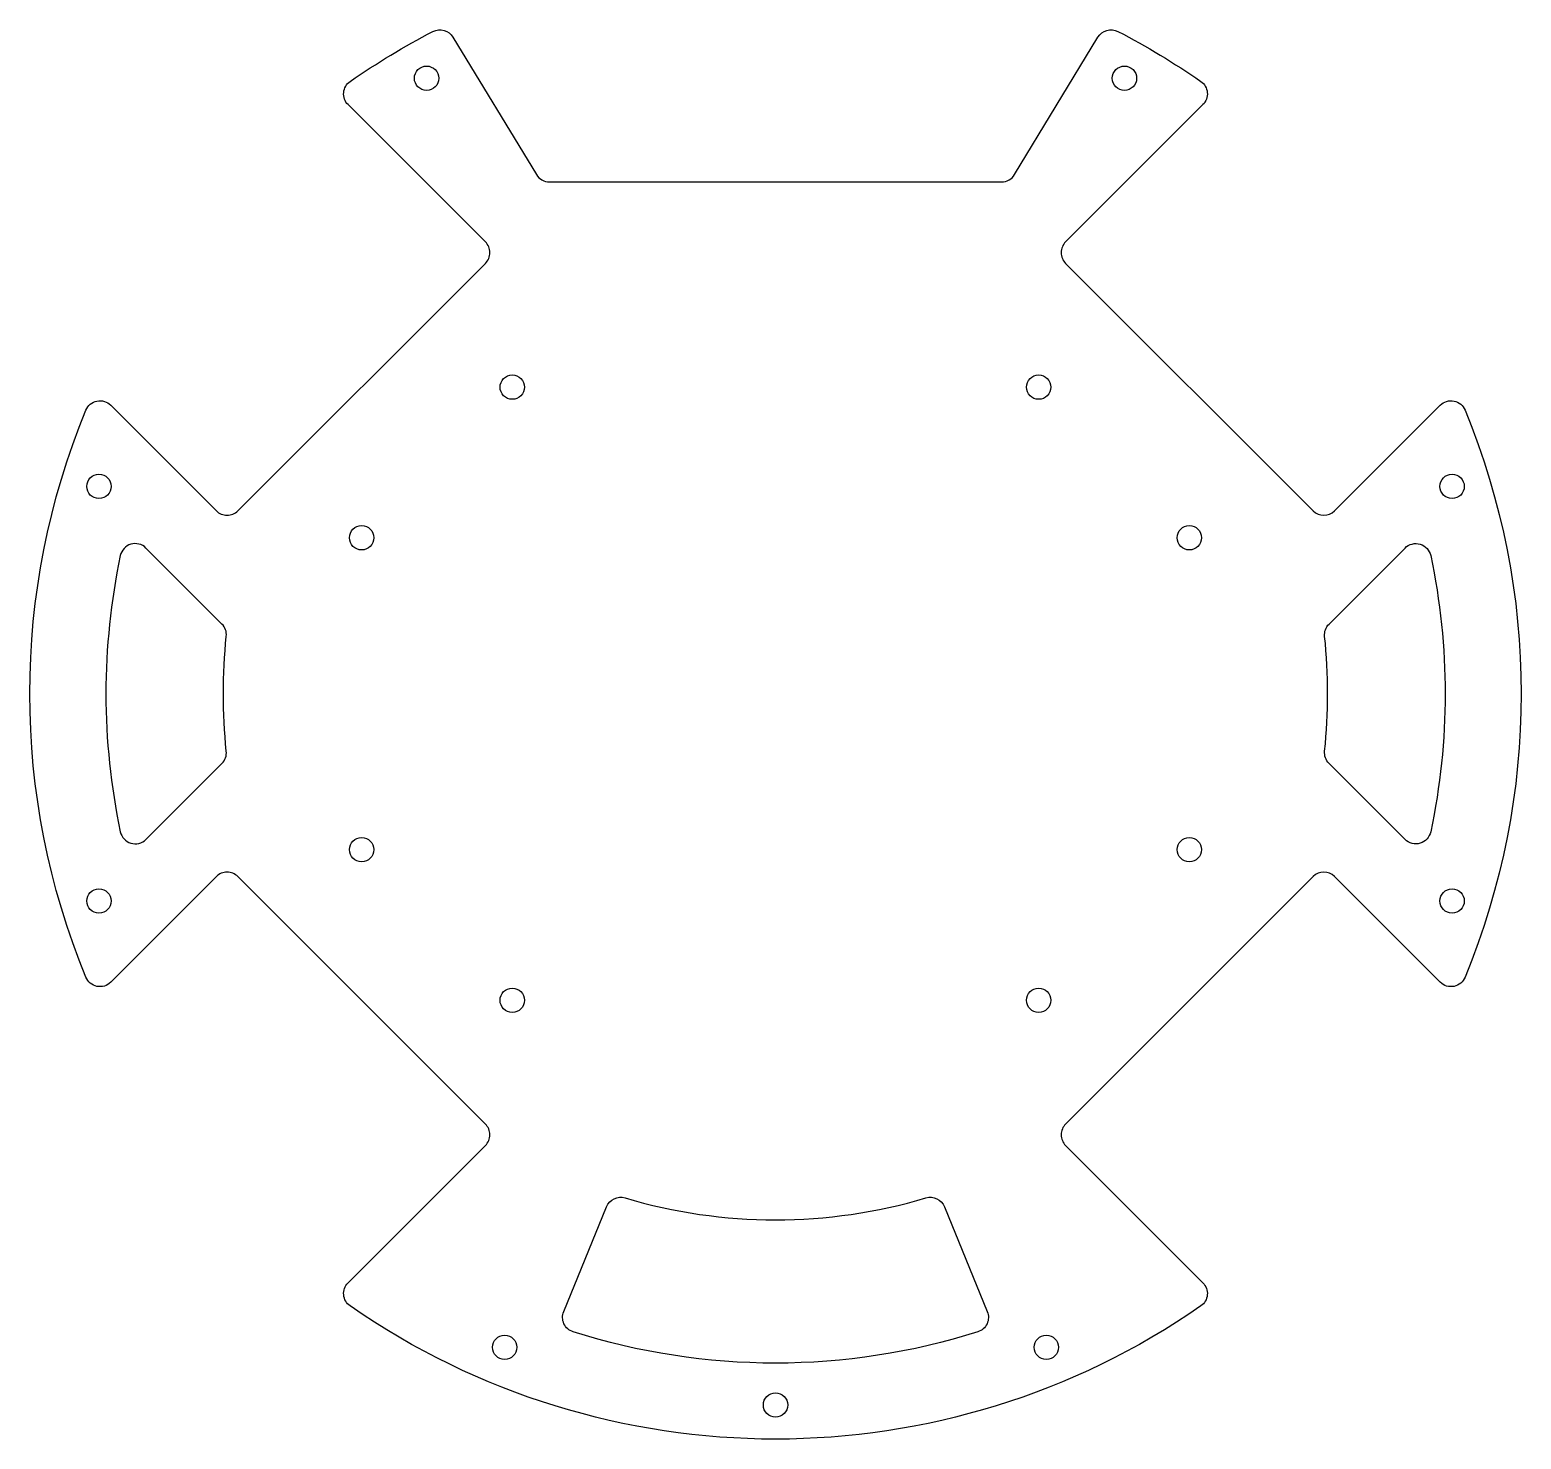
# Model space of a CAD drawing. Header units: millimetres. Extents: x -98 to 98, y -98 to 87.
import ezdxf

# ---------------------------------------------------------------- set-up
doc = ezdxf.new("R2010")
doc.units = ezdxf.units.MM

msp = doc.modelspace()

# ---------------------------------------------------------------- linework, layer by layer
at = {"color": 7, "elevation": 1.6}
for points in [[(-31.83, 68.24, 0.262136), (-30.12, 67.27), (29.3, 67.27, 0.262136), (31.01, 68.24), (41.97, 86.31, -0.394416), (44.6, 87.05, -0.032445), (55.49, 80.49, -0.467487), (55.76, 77.44), (37.72, 59.4, 0.414214), (37.72, 56.57), (70.25, 24.04, 0.414213), (73.07, 24.04), (86.96, 37.93, -0.535332), (90.22, 37.27, -0.197586), (90.22, -37.27, -0.535332), (86.96, -37.93), (73.07, -24.04, 0.414213), (70.25, -24.04), (37.72, -56.57, 0.414214), (37.72, -59.4), (55.76, -77.44, -0.467487), (55.49, -80.49, -0.313172), (-56.31, -80.49, -0.467486), (-56.59, -77.44), (-38.54, -59.4, 0.414214), (-38.54, -56.57), (-71.07, -24.04, 0.414214), (-73.9, -24.04), (-87.78, -37.93, -0.535332), (-91.05, -37.27, -0.197585), (-91.05, 37.27, -0.535332), (-87.78, 37.93), (-73.9, 24.04, 0.414214), (-71.07, 24.04), (-38.54, 56.57, 0.414214), (-38.54, 59.4), (-56.59, 77.44, -0.467486), (-56.31, 80.49, -0.032445), (-45.43, 87.05, -0.394416), (-42.8, 86.31)], [(-73.16, -9.16, 0.226117), (-72.59, -7.54, -0.050891), (-72.59, 7.54, 0.226117), (-73.16, 9.16), (-83.15, 19.15, 0.595525), (-86.52, 18.15, 0.104228), (-86.52, -18.15, 0.595525), (-83.15, -19.15)], [(72.34, -9.16, -0.226117), (71.76, -7.54, 0.050891), (71.76, 7.54, -0.226117), (72.34, 9.16), (82.32, 19.15, -0.595525), (85.7, 18.15, -0.104228), (85.7, -18.15, -0.595525), (82.32, -19.15)], [(-20.19, -66.28, 0.145988), (19.36, -66.28, -0.385644), (21.78, -67.44), (27.42, -81.22, -0.438286), (26.18, -83.89, -0.154697), (-27, -83.89, -0.438286), (-28.25, -81.22), (-22.61, -67.44, -0.385644)]]:
    msp.add_lwpolyline(points, format="xyb", close=True, dxfattribs=at)
at = {"color": 7}
for centre in [(-46.27, 80.91, 1.6), (45.45, 80.91, 1.6), (-35.01, 40.3, 1.6), (34.18, 40.3, 1.6), (-89.33, 27.25, 1.6), (88.51, 27.25, 1.6), (-54.81, 20.5, 1.6), (53.98, 20.5, 1.6), (-54.81, -20.5, 1.6), (53.98, -20.5, 1.6), (-89.33, -27.25, 1.6), (88.51, -27.25, 1.6), (-35.01, -40.3, 1.6), (34.18, -40.3, 1.6), (-36, -85.92, 1.6), (35.18, -85.92, 1.6), (-0.41, -93.5, 1.6)]:
    msp.add_circle(centre, 1.6, dxfattribs=at)

doc.saveas('drawing.dxf')
